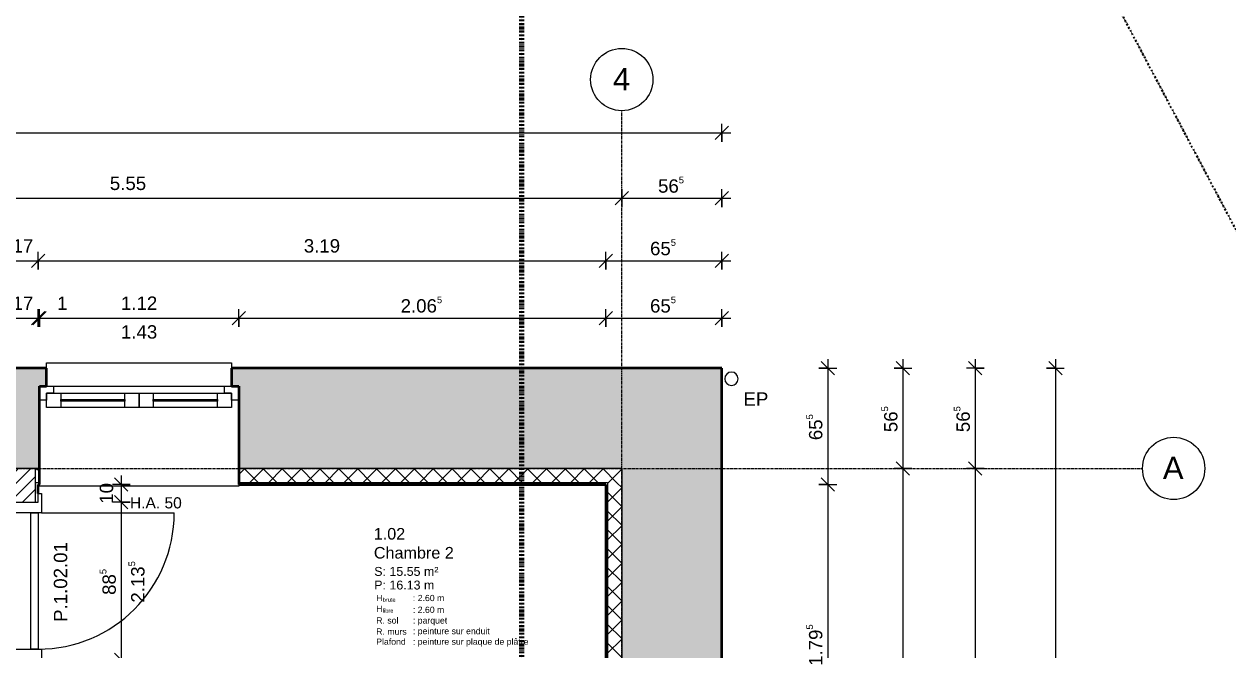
# Model space of a CAD drawing. Header units: millimetres. Extents: x -83 to 30397, y 298 to 25043.
# Drawn here: x 16899 to 23664, y 15423 to 18938 of the extents above; entities that cross this region are included whole.
import ezdxf

# ---------------------------------------------------------------- set-up
doc = ezdxf.new("R2010")
doc.units = ezdxf.units.MM
for name, pattern in [('Dash dot', [21, 10, -5, 1, -5]), ('Double dash', [55, 20, -5, 10, -5, 10, -5]), ('Grid Line', [22.225, 12.7, -3.175, 3.175, -3.175])]:
    doc.linetypes.add(name, pattern=pattern)
for name, color, linetype, lineweight in [('A-ANNO-DIMS', 211, 'Continuous', 9), ('A-ANNO-DIMS-50', 211, 'Continuous', 9), ('A-AREA-IDEN', 2, 'Continuous', 9), ('A-DETL', 90, 'Continuous', 9), ('A-DOOR', 31, 'Continuous', 9), ('A-DOOR-FRAM', 31, 'Continuous', 18), ('A-DOOR-IDEN', 31, 'Continuous', 18), ('A-GLAZ', 151, 'Continuous', 9), ('A-GLAZ-IDEN', 152, 'Continuous', 18), ('A-WALL', 113, 'Continuous', 9), ('A-WALL-PATT', 111, 'Continuous', 35), ('C-PROP-LINE', 91, 'Double dash', 25), ('G-ANNO-SYMB', 111, 'Continuous', 9), ('G-ANNO-TEXT', 231, 'Continuous', 9), ('S-GRID', 1, 'Continuous', 9), ('S-GRID-IDEN', 1, 'Continuous', 9)]:
    doc.layers.add(name, color=color, linetype=linetype, lineweight=lineweight)
doc.styles.add('Arial', font='arial.ttf', dxfattribs={"height": 50})
doc.styles.add('Arial_2', font='arial.ttf', dxfattribs={"height": 0.7})
doc.styles.add('Arial_3', font='arial.ttf', dxfattribs={"height": 0.454924})
doc.styles.add('Arial_4', font='arial.ttf', dxfattribs={"height": 65})
doc.styles.add('Arial_5', font='arial.ttf', dxfattribs={"height": 35})
doc.styles.add('Arial_6', font='arial.ttf', dxfattribs={"height": 62.5})
doc.styles.add('Arial_7', font='arial.ttf', dxfattribs={"height": 75})
doc.styles.add('Arial_8', font='arial.ttf', dxfattribs={"height": 125})
doc.dimstyles.new('ANNOTATION_1_5MM_BLACK', dxfattribs={"dimscale": 304.8, "dimtxt": 76.519455, "dimasz": 0.246063, "dimexe": 0.164042, "dimexo": 0.0625, "dimgap": 0.065617, "dimtad": 1, "dimdec": 1, "dimlfac": 0.1, "dimrnd": 0.5, "dimdsep": 46, "dimtxsty": 'Arial_7', "dimblk1": 'OBLIQUE', "dimblk2": 'OBLIQUE', "dimsah": 1, "dimcen": 0.09, "dimdle": 0.164042, "dimazin": 0, "dimtfac": 1, "dimtdec": 4, "dimtix": 1, "dimtmove": 0, "dimatfit": 3, "dimfxl": 0.164042, "dimfxlon": 1, "dimtvp": 1, "dimtolj": 1, "dimtzin": 0, "dimarcsym": 2})
doc.dimstyles.new('ANNOTATION_1_5MM_BLACK_1', dxfattribs={"dimscale": 304.8, "dimtxt": 76.519455, "dimasz": 0.246063, "dimexe": 0.164042, "dimexo": 0.0625, "dimgap": 0.065617, "dimtad": 1, "dimlfac": 0.001, "dimrnd": 0.005, "dimzin": 0, "dimdsep": 46, "dimtxsty": 'Arial_7', "dimblk1": 'OBLIQUE', "dimblk2": 'OBLIQUE', "dimsah": 1, "dimcen": 0.09, "dimdle": 0.164042, "dimazin": 0, "dimtfac": 1, "dimtdec": 4, "dimtix": 1, "dimtmove": 0, "dimatfit": 3, "dimfxl": 0.164042, "dimfxlon": 1, "dimtvp": 1, "dimtolj": 1, "dimtzin": 0, "dimarcsym": 2})
doc.dimstyles.new('ANNOTATION_1_5MM_BLACK_2', dxfattribs={"dimscale": 304.8, "dimtxt": 76.519455, "dimasz": 0.246063, "dimexe": 0.164042, "dimexo": 0.0625, "dimgap": 0.065617, "dimtad": 1, "dimdec": 1, "dimlfac": 0.1, "dimrnd": 0.5, "dimdsep": 46, "dimtxsty": 'Arial_7', "dimblk1": 'OBLIQUE', "dimblk2": 'OBLIQUE', "dimsah": 1, "dimcen": 0.09, "dimdle": 0.164042, "dimazin": 0, "dimtfac": 1, "dimtdec": 4, "dimtix": 1, "dimtmove": 2, "dimatfit": 3, "dimfxl": 0.164042, "dimfxlon": 1, "dimtvp": 1, "dimtolj": 1, "dimtzin": 0, "dimarcsym": 2})
pattern_1 = [(45, (0, 0), (-53.033, 53.033), []), (135, (0, 0), (-53.033, -53.033), [])]

# ---------------------------------------------------------------- blocks, each defined once
blk = doc.blocks.new('WIN_DOUBLE OPEN__SYM - 112 x 143-685718-N_F_ E_1')
at = {"layer": 'A-GLAZ'}
for p, q in [((-560, 326.5), (-560, 336.5)), ((-560, 336.5), (560, 336.5)), ((560, 336.5), (560, 326.5)), ((-440, -106.5), (-80, -106.5)), ((80, -106.5), (440, -106.5)), ((-80, -186.5), (-440, -186.5)), ((440, -186.5), (80, -186.5)), ((480, -226.5), (-480, -226.5)), ((-520, -357.5), (-520, -326.5)), ((520, -326.5), (520, -357.5)), ((520, -357.5), (-520, -357.5))]:
    blk.add_line(p, q, dxfattribs=at)
at = {"layer": 'A-GLAZ', "lineweight": 18}
for p, q in [((-520, -106.5), (-440, -106.5)), ((-520, -186.5), (-520, -106.5)), ((-440, -106.5), (-440, -186.5)), ((-80, -106.5), (0, -106.5)), ((-80, -186.5), (-80, -106.5)), ((0, -106.5), (80, -106.5)), ((0, -186.5), (0, -106.5)), ((0, -106.5), (0, -186.5)), ((80, -106.5), (80, -186.5)), ((440, -106.5), (520, -106.5)), ((440, -186.5), (440, -106.5)), ((520, -106.5), (520, -186.5)), ((-560, -146.5), (-520, -146.5)), ((-520, -146.5), (-520, -186.5)), ((-440, -186.5), (-520, -186.5)), ((-520, -186.5), (-480, -186.5)), ((-480, -186.5), (-480, -226.5)), ((-440, -141.5), (-80, -141.5)), ((-440, -151.5), (-440, -141.5)), ((-80, -151.5), (-440, -151.5)), ((-80, -141.5), (-80, -151.5)), ((0, -186.5), (-80, -186.5)), ((80, -186.5), (0, -186.5)), ((80, -141.5), (440, -141.5)), ((80, -151.5), (80, -141.5)), ((440, -151.5), (80, -151.5)), ((440, -141.5), (440, -151.5)), ((520, -186.5), (440, -186.5)), ((480, -186.5), (520, -186.5)), ((480, -226.5), (480, -186.5)), ((520, -146.5), (560, -146.5)), ((520, -186.5), (520, -146.5)), ((-480, -226.5), (-520, -226.5)), ((520, -226.5), (480, -226.5))]:
    blk.add_line(p, q, dxfattribs=at)
blk = doc.blocks.new('DOOR_SIMPLE _U-CASING - 885 x 2135-733353-N_F_ E_1')
at = {"layer": 'A-DOOR'}
for p, q in [((-382.5, 85), (382.5, 85)), ((382.5, -105), (382.5, -850))]:
    blk.add_line(p, q, dxfattribs=at)
at = {"layer": 'A-DOOR', "lineweight": 18}
for p, q in [((-382.5, -45), (382.5, -45)), ((-382.5, -85), (-382.5, -45)), ((382.5, -45), (382.5, -85)), ((382.5, -85), (-382.5, -85))]:
    blk.add_line(p, q, dxfattribs=at)
at = {"layer": 'A-DOOR'}
blk.add_arc((382.5, -85), 765, 180, 270, dxfattribs=at)
at = {"layer": 'A-DOOR-FRAM'}
for p, q in [((-492.5, 105), (-382.5, 105)), ((-492.5, 85), (-492.5, 105)), ((-442.5, 85), (-492.5, 85)), ((-442.5, -85), (-442.5, 85)), ((-382.5, 105), (-382.5, -105)), ((382.5, 105), (492.5, 105)), ((382.5, -105), (382.5, 105)), ((442.5, 85), (442.5, -85)), ((492.5, 85), (442.5, 85)), ((492.5, 105), (492.5, 85)), ((-492.5, -85), (-442.5, -85)), ((-492.5, -105), (-492.5, -85)), ((-382.5, -105), (-492.5, -105)), ((492.5, -105), (382.5, -105)), ((442.5, -85), (492.5, -85)), ((492.5, -85), (492.5, -105))]:
    blk.add_line(p, q, dxfattribs=at)
blk = doc.blocks.new('Family - ___-602283-N_F_ E_1')
at = {"layer": 'C-PROP-LINE', "color": 1, "linetype": 'Dash dot'}
blk.add_line((21766.1, 21446.4), (29883.4, 6134.5), dxfattribs=at)
blk = doc.blocks.new('ROOM_TAG_Small - ROOM_TAG_FR-570998-N_F_ E_1')
at = {"layer": 'A-AREA-IDEN', "insert": (-8.33, -5.48), "char_height": 0.7, "width": 0.8819, "attachment_point": 1, "style": 'Arial_2', "bg_fill": 3, "box_fill_scale": 1.25, "bg_fill_color": 256, "bg_fill_true_color": 13158600, "bg_fill_transparency": 0}
blk.add_mtext('H', dxfattribs=at)
at = {"layer": 'A-AREA-IDEN', "insert": (-7.6, -5.8), "char_height": 0.455, "width": 2.0042, "attachment_point": 1, "style": 'Arial_3', "bg_fill": 3, "box_fill_scale": 1.25, "bg_fill_color": 256, "bg_fill_true_color": 13158600, "bg_fill_transparency": 0}
blk.add_mtext('brute', dxfattribs=at)
at = {"layer": 'A-AREA-IDEN', "insert": (-8.33, -6.7), "char_height": 0.7, "width": 0.8819, "attachment_point": 1, "style": 'Arial_2', "bg_fill": 3, "box_fill_scale": 1.25, "bg_fill_color": 256, "bg_fill_true_color": 13158600, "bg_fill_transparency": 0}
blk.add_mtext('H', dxfattribs=at)
at = {"layer": 'A-AREA-IDEN', "insert": (-7.6, -7.02), "char_height": 0.455, "width": 1.6034, "attachment_point": 1, "style": 'Arial_3', "bg_fill": 3, "box_fill_scale": 1.25, "bg_fill_color": 256, "bg_fill_true_color": 13158600, "bg_fill_transparency": 0}
blk.add_mtext('libre', dxfattribs=at)
at = {"layer": 'A-AREA-IDEN', "insert": (-8.33, -8), "char_height": 0.7, "width": 3.1266, "attachment_point": 1, "style": 'Arial_2', "bg_fill": 3, "box_fill_scale": 1.25, "bg_fill_color": 256, "bg_fill_true_color": 13158600, "bg_fill_transparency": 0}
blk.add_mtext('R. sol', dxfattribs=at)
at = {"layer": 'A-AREA-IDEN', "insert": (-8.33, -9.25), "char_height": 0.7, "width": 4.2489, "attachment_point": 1, "style": 'Arial_2', "bg_fill": 3, "box_fill_scale": 1.25, "bg_fill_color": 256, "bg_fill_true_color": 13158600, "bg_fill_transparency": 0}
blk.add_mtext('R. murs', dxfattribs=at)
at = {"layer": 'A-AREA-IDEN', "insert": (-8.33, -10.38), "char_height": 0.7, "width": 4.2489, "attachment_point": 1, "style": 'Arial_2', "bg_fill": 3, "box_fill_scale": 1.25, "bg_fill_color": 256, "bg_fill_true_color": 13158600, "bg_fill_transparency": 0}
blk.add_mtext('Plafond', dxfattribs=at)
blk = doc.blocks.new('DIMBLOCK15-N_F_ E_1')
at = {"layer": 'A-ANNO-DIMS-50'}
for p, q in [((21415.4, 17055.5), (21415.4, 16352.5)), ((21365.4, 17005.5), (21465.4, 17005.5)), ((21415.4, 17005.5), (21365.4, 17005.5)), ((21415.4, 17005.5), (21377.9, 17043)), ((21415.4, 17005.5), (21452.9, 16968)), ((21415.4, 16352.5), (21377.9, 16390)), ((21365.4, 16352.5), (21465.4, 16352.5)), ((21415.4, 16352.5), (21365.4, 16352.5)), ((21415.4, 16352.5), (21452.9, 16315))]:
    blk.add_line(p, q, dxfattribs=at)
at = {"layer": 'A-ANNO-DIMS-50', "color": 0, "insert": (21294.5, 16601.3), "char_height": 75, "width": 186.397, "attachment_point": 1, "rotation": 90, "line_spacing_factor": 0.941778, "style": 'Arial_7'}
blk.add_mtext('65\\A2\\H0.5x;\\S5^  ;\\H2x;', dxfattribs=at)
blk = doc.blocks.new('_Oblique')
at = {"color": 0, "linetype": 'ByBlock', "lineweight": -2}
blk.add_line((-0.5, -0.5), (0.5, 0.5), dxfattribs=at)
blk = doc.blocks.new('DIMBLOCK16-N_F_ E_1')
at = {"layer": 'A-ANNO-DIMS-50'}
for p, q in [((21415.4, 16352.5), (21377.9, 16390)), ((21365.4, 16352.5), (21465.4, 16352.5)), ((21415.4, 16352.5), (21365.4, 16352.5)), ((21415.4, 16352.5), (21415.4, 14557.5)), ((21415.4, 16352.5), (21452.9, 16315)), ((21365.4, 14557.5), (21465.4, 14557.5)), ((21415.4, 14557.5), (21365.4, 14557.5)), ((21415.4, 14557.5), (21377.9, 14595)), ((21415.4, 14557.5), (21452.9, 14520))]:
    blk.add_line(p, q, dxfattribs=at)
at = {"layer": 'A-ANNO-DIMS-50', "color": 0, "insert": (21294.5, 15333.7), "char_height": 75, "width": 291.073, "attachment_point": 1, "rotation": 90, "line_spacing_factor": 0.941778, "style": 'Arial_7'}
blk.add_mtext('1.79\\A2\\H0.5x;\\S5^  ;\\H2x;', dxfattribs=at)
blk = doc.blocks.new('DIMBLOCK34-N_F_ E_1')
at = {"layer": 'A-ANNO-DIMS-50'}
for p, q in [((16807.4, 17237.2), (16807.4, 17337.2)), ((16807.4, 17287.2), (16844.9, 17324.7)), ((16977.4, 17237.2), (16977.4, 17337.2)), ((16977.4, 17287.2), (17014.9, 17324.7)), ((16807.4, 17287.2), (16769.9, 17249.7)), ((16807.4, 17287.2), (16977.4, 17287.2)), ((16807.4, 17287.2), (16807.4, 17237.2)), ((16977.4, 17287.2), (16939.9, 17249.7)), ((16977.4, 17287.2), (16977.4, 17237.2))]:
    blk.add_line(p, q, dxfattribs=at)
at = {"layer": 'A-ANNO-DIMS-50', "color": 0, "insert": (16834.2, 17408.1), "char_height": 75, "width": 139.568, "attachment_point": 1, "line_spacing_factor": 0.941778, "style": 'Arial_7'}
blk.add_mtext('17', dxfattribs=at)
blk = doc.blocks.new('DIMBLOCK35-N_F_ E_1')
at = {"layer": 'A-ANNO-DIMS-50'}
for p, q in [((16977.4, 17237.2), (16977.4, 17337.2)), ((16977.4, 17287.2), (17014.9, 17324.7)), ((16984.9, 17237.2), (16984.9, 17337.2)), ((16984.9, 17287.2), (17022.4, 17324.7)), ((16977.4, 17287.2), (16939.9, 17249.7)), ((16984.9, 17287.2), (16947.4, 17249.7)), ((16977.4, 17287.2), (16984.9, 17287.2)), ((16977.4, 17287.2), (16977.4, 17237.2)), ((16984.9, 17287.2), (16984.9, 17237.2))]:
    blk.add_line(p, q, dxfattribs=at)
at = {"layer": 'A-ANNO-DIMS-50', "color": 0, "insert": (17084.2, 17408.1), "char_height": 75, "width": 69.784, "attachment_point": 1, "line_spacing_factor": 0.941778, "style": 'Arial_7'}
blk.add_mtext('1', dxfattribs=at)
blk = doc.blocks.new('DIMBLOCK36-N_F_ E_1')
at = {"layer": 'A-ANNO-DIMS-50'}
for p, q in [((16984.9, 17237.2), (16984.9, 17337.2)), ((16984.9, 17287.2), (17022.4, 17324.7)), ((18104.9, 17237.2), (18104.9, 17337.2)), ((18104.9, 17287.2), (18142.4, 17324.7)), ((16984.9, 17287.2), (16947.4, 17249.7)), ((16984.9, 17287.2), (18104.9, 17287.2)), ((16984.9, 17287.2), (16984.9, 17237.2)), ((18104.9, 17287.2), (18067.4, 17249.7)), ((18104.9, 17287.2), (18104.9, 17237.2))]:
    blk.add_line(p, q, dxfattribs=at)
at = {"layer": 'A-ANNO-DIMS-50', "color": 0, "char_height": 75, "width": 244.244, "attachment_point": 1, "line_spacing_factor": 0.941778, "style": 'Arial_7'}
for s, insert in [('1.12', (17443.1, 17408.1)), ('1.43', (17443.1, 17246.9))]:
    blk.add_mtext(s, dxfattribs=dict(at, insert=insert))
blk = doc.blocks.new('DIMBLOCK37-N_F_ E_1')
at = {"layer": 'A-ANNO-DIMS-50'}
for p, q in [((18104.9, 17237.2), (18104.9, 17337.2)), ((18104.9, 17287.2), (18142.4, 17324.7)), ((20167.4, 17237.2), (20167.4, 17337.2)), ((20167.4, 17287.2), (20204.9, 17324.7)), ((18104.9, 17287.2), (18067.4, 17249.7)), ((18104.9, 17287.2), (20167.4, 17287.2)), ((18104.9, 17287.2), (18104.9, 17237.2)), ((20167.4, 17287.2), (20129.9, 17249.7)), ((20167.4, 17287.2), (20167.4, 17237.2))]:
    blk.add_line(p, q, dxfattribs=at)
at = {"layer": 'A-ANNO-DIMS-50', "color": 0, "insert": (19014.8, 17408.1), "char_height": 75, "width": 291.073, "attachment_point": 1, "line_spacing_factor": 0.941778, "style": 'Arial_7'}
blk.add_mtext('2.06\\A2\\H0.5x;\\S5^  ;\\H2x;', dxfattribs=at)
blk = doc.blocks.new('DIMBLOCK38-N_F_ E_1')
at = {"layer": 'A-ANNO-DIMS-50'}
for p, q in [((20167.4, 17237.2), (20167.4, 17337.2)), ((20167.4, 17287.2), (20204.9, 17324.7)), ((20820.4, 17237.2), (20820.4, 17337.2)), ((20820.4, 17287.2), (20857.9, 17324.7)), ((20167.4, 17287.2), (20129.9, 17249.7)), ((20167.4, 17287.2), (20870.4, 17287.2)), ((20167.4, 17287.2), (20167.4, 17237.2)), ((20820.4, 17287.2), (20782.9, 17249.7)), ((20820.4, 17287.2), (20820.4, 17237.2))]:
    blk.add_line(p, q, dxfattribs=at)
at = {"layer": 'A-ANNO-DIMS-50', "color": 0, "insert": (20416.2, 17408.1), "char_height": 75, "width": 186.397, "attachment_point": 1, "line_spacing_factor": 0.941778, "style": 'Arial_7'}
blk.add_mtext('65\\A2\\H0.5x;\\S5^  ;\\H2x;', dxfattribs=at)
blk = doc.blocks.new('DIMBLOCK45-N_F_ E_1')
at = {"layer": 'A-ANNO-DIMS-50'}
for p, q in [((16807.4, 17559.3), (16807.4, 17659.3)), ((16977.4, 17559.3), (16977.4, 17659.3)), ((16807.4, 17609.3), (16769.9, 17571.8)), ((16807.4, 17609.3), (16844.9, 17646.8)), ((16807.4, 17609.3), (16977.4, 17609.3)), ((16807.4, 17609.3), (16807.4, 17559.3)), ((16977.4, 17609.3), (16939.9, 17571.8)), ((16977.4, 17609.3), (17014.9, 17646.8)), ((16977.4, 17609.3), (16977.4, 17559.3))]:
    blk.add_line(p, q, dxfattribs=at)
at = {"layer": 'A-ANNO-DIMS-50', "color": 0, "insert": (16834.2, 17730.2), "char_height": 75, "width": 139.568, "attachment_point": 1, "line_spacing_factor": 0.941778, "style": 'Arial_7'}
blk.add_mtext('17', dxfattribs=at)
blk = doc.blocks.new('DIMBLOCK46-N_F_ E_1')
at = {"layer": 'A-ANNO-DIMS-50'}
for p, q in [((16977.4, 17559.3), (16977.4, 17659.3)), ((20167.4, 17559.3), (20167.4, 17659.3)), ((16977.4, 17609.3), (16939.9, 17571.8)), ((16977.4, 17609.3), (17014.9, 17646.8)), ((16977.4, 17609.3), (20167.4, 17609.3)), ((16977.4, 17609.3), (16977.4, 17559.3)), ((20167.4, 17609.3), (20129.9, 17571.8)), ((20167.4, 17609.3), (20204.9, 17646.8)), ((20167.4, 17609.3), (20167.4, 17559.3))]:
    blk.add_line(p, q, dxfattribs=at)
at = {"layer": 'A-ANNO-DIMS-50', "color": 0, "insert": (18470.6, 17730.2), "char_height": 75, "width": 244.244, "attachment_point": 1, "line_spacing_factor": 0.941778, "style": 'Arial_7'}
blk.add_mtext('3.19', dxfattribs=at)
blk = doc.blocks.new('DIMBLOCK47-N_F_ E_1')
at = {"layer": 'A-ANNO-DIMS-50'}
for p, q in [((20167.4, 17559.3), (20167.4, 17659.3)), ((20820.4, 17559.3), (20820.4, 17659.3)), ((20167.4, 17609.3), (20129.9, 17571.8)), ((20167.4, 17609.3), (20204.9, 17646.8)), ((20167.4, 17609.3), (20870.4, 17609.3)), ((20167.4, 17609.3), (20167.4, 17559.3)), ((20820.4, 17609.3), (20782.9, 17571.8)), ((20820.4, 17609.3), (20857.9, 17646.8)), ((20820.4, 17609.3), (20820.4, 17559.3))]:
    blk.add_line(p, q, dxfattribs=at)
at = {"layer": 'A-ANNO-DIMS-50', "color": 0, "insert": (20416.2, 17730.2), "char_height": 75, "width": 186.397, "attachment_point": 1, "line_spacing_factor": 0.941778, "style": 'Arial_7'}
blk.add_mtext('65\\A2\\H0.5x;\\S5^  ;\\H2x;', dxfattribs=at)
blk = doc.blocks.new('DIMBLOCK48-N_F_ E_1')
at = {"layer": 'A-ANNO-DIMS-50'}
for p, q in [((21837.5, 17055.5), (21837.5, 16442.5)), ((21787.5, 17005.5), (21887.5, 17005.5)), ((21837.5, 17005.5), (21787.5, 17005.5)), ((21837.5, 17005.5), (21800, 17043)), ((21837.5, 17005.5), (21875, 16968)), ((21887.5, 16442.5), (21787.5, 16442.5)), ((21837.5, 16442.5), (21800, 16480)), ((21837.5, 16442.5), (21875, 16405)), ((21837.5, 16442.5), (21887.5, 16442.5))]:
    blk.add_line(p, q, dxfattribs=at)
at = {"layer": 'A-ANNO-DIMS-50', "color": 0, "insert": (21716.6, 16646.3), "char_height": 75, "width": 186.397, "attachment_point": 1, "rotation": 90, "line_spacing_factor": 0.941778, "style": 'Arial_7'}
blk.add_mtext('56\\A2\\H0.5x;\\S5^  ;\\H2x;', dxfattribs=at)
blk = doc.blocks.new('DIMBLOCK49-N_F_ E_1')
at = {"layer": 'A-ANNO-DIMS-50'}
for p, q in [((21887.5, 16442.5), (21787.5, 16442.5)), ((21837.5, 16442.5), (21800, 16480)), ((21837.5, 16442.5), (21837.5, 11462.5)), ((21837.5, 16442.5), (21875, 16405)), ((21837.5, 16442.5), (21887.5, 16442.5)), ((21787.5, 11462.5), (21887.5, 11462.5)), ((21837.5, 11462.5), (21787.5, 11462.5)), ((21837.5, 11462.5), (21800, 11500)), ((21837.5, 11462.5), (21875, 11425))]:
    blk.add_line(p, q, dxfattribs=at)
at = {"layer": 'A-ANNO-DIMS-50', "color": 0, "insert": (21716.6, 13850.7), "char_height": 75, "width": 244.244, "attachment_point": 1, "rotation": 90, "line_spacing_factor": 0.941778, "style": 'Arial_7'}
blk.add_mtext('4.98', dxfattribs=at)
blk = doc.blocks.new('DIMBLOCK60-N_F_ E_1')
at = {"layer": 'A-ANNO-DIMS-50'}
for p, q in [((5649.4, 18277.1), (5649.4, 18377.1)), ((5649.4, 18327.1), (5686.9, 18364.6)), ((20820.4, 18277.1), (20820.4, 18377.1)), ((20820.4, 18327.1), (20857.9, 18364.6)), ((5599.4, 18327.1), (20870.4, 18327.1)), ((5649.4, 18327.1), (5611.9, 18289.6)), ((5649.4, 18327.1), (5649.4, 18277.1)), ((20820.4, 18327.1), (20782.9, 18289.6)), ((20820.4, 18327.1), (20820.4, 18277.1))]:
    blk.add_line(p, q, dxfattribs=at)
at = {"layer": 'A-ANNO-DIMS-50', "color": 0, "insert": (13104, 18448), "char_height": 75, "width": 314.028, "attachment_point": 1, "line_spacing_factor": 0.941778, "style": 'Arial_7'}
blk.add_mtext('15.17', dxfattribs=at)
blk = doc.blocks.new('DIMBLOCK61-N_F_ E_1')
at = {"layer": 'A-ANNO-DIMS-50'}
for p, q in [((22694.3, 17055.5), (22694.3, 6084.5)), ((22644.3, 17005.5), (22744.3, 17005.5)), ((22694.3, 17005.5), (22644.3, 17005.5)), ((22694.3, 17005.5), (22656.8, 17043)), ((22694.3, 17005.5), (22731.8, 16968)), ((22694.3, 6134.5), (22656.8, 6172)), ((22744.3, 6134.5), (22644.3, 6134.5)), ((22694.3, 6134.5), (22731.8, 6097)), ((22694.3, 6134.5), (22744.3, 6134.5))]:
    blk.add_line(p, q, dxfattribs=at)
at = {"layer": 'A-ANNO-DIMS-50', "color": 0, "insert": (22573.4, 11439.2), "char_height": 75, "width": 314.028, "attachment_point": 1, "rotation": 90, "line_spacing_factor": 0.941778, "style": 'Arial_7'}
blk.add_mtext('10.87', dxfattribs=at)
blk = doc.blocks.new('Quadrillage - M_Grid Head - Circle_3_5-489728-N_F_ E_1')
at = {"layer": 'S-GRID-IDEN'}
blk.add_circle((0, 0), 3.5, dxfattribs=at)
blk = doc.blocks.new('DIMBLOCK111-N_F_ E_1')
at = {"layer": 'A-ANNO-DIMS-50'}
for p, q in [((17444.8, 16352.5), (17407.3, 16390)), ((17444.8, 16402.5), (17444.8, 16252.5)), ((17494.8, 16352.5), (17394.8, 16352.5)), ((17444.8, 16352.5), (17482.3, 16315)), ((17444.8, 16352.5), (17494.8, 16352.5)), ((17494.8, 16252.5), (17394.8, 16252.5)), ((17444.8, 16252.5), (17407.3, 16290)), ((17444.8, 16252.5), (17482.3, 16215)), ((17444.8, 16252.5), (17494.8, 16252.5))]:
    blk.add_line(p, q, dxfattribs=at)
at = {"layer": 'A-ANNO-DIMS-50', "color": 0, "insert": (17323.9, 16244.4), "char_height": 75, "width": 139.568, "attachment_point": 1, "rotation": 90, "line_spacing_factor": 0.941778, "style": 'Arial_7'}
blk.add_mtext('10', dxfattribs=at)
blk = doc.blocks.new('DIMBLOCK112-N_F_ E_1')
at = {"layer": 'A-ANNO-DIMS-50'}
for p, q in [((17494.8, 16252.5), (17394.8, 16252.5)), ((17444.8, 16252.5), (17407.3, 16290)), ((17444.8, 16252.5), (17444.8, 15367.5)), ((17444.8, 16252.5), (17482.3, 16215)), ((17444.8, 16252.5), (17494.8, 16252.5)), ((17494.8, 15367.5), (17394.8, 15367.5)), ((17444.8, 15367.5), (17407.3, 15405)), ((17444.8, 15367.5), (17482.3, 15330)), ((17444.8, 15367.5), (17494.8, 15367.5))]:
    blk.add_line(p, q, dxfattribs=at)
at = {"layer": 'A-ANNO-DIMS-50', "color": 0, "char_height": 75, "attachment_point": 1, "rotation": 90, "line_spacing_factor": 0.941778, "style": 'Arial_7'}
for s, insert, width in [('2.13\\A2\\H0.5x;\\S5^  ;\\H2x;', (17485.2, 15688.7), 291.073), ('88\\A2\\H0.5x;\\S5^  ;\\H2x;', (17323.9, 15732.3), 186.397)]:
    blk.add_mtext(s, dxfattribs=dict(at, insert=insert, width=width))
blk = doc.blocks.new('DIMBLOCK136-N_F_ E_1')
at = {"layer": 'A-ANNO-DIMS-50'}
for p, q in [((22244.1, 17055.5), (22244.1, 16442.5)), ((22294.1, 17005.5), (22194.1, 17005.5)), ((22244.1, 17005.5), (22206.6, 17043)), ((22244.1, 17005.5), (22281.6, 16968)), ((22244.1, 17005.5), (22294.1, 17005.5)), ((22294.1, 16442.5), (22194.1, 16442.5)), ((22244.1, 16442.5), (22206.6, 16480)), ((22244.1, 16442.5), (22281.6, 16405)), ((22244.1, 16442.5), (22294.1, 16442.5))]:
    blk.add_line(p, q, dxfattribs=at)
at = {"layer": 'A-ANNO-DIMS-50', "color": 0, "insert": (22123.2, 16646.3), "char_height": 75, "width": 186.397, "attachment_point": 1, "rotation": 90, "line_spacing_factor": 0.941778, "style": 'Arial_7'}
blk.add_mtext('56\\A2\\H0.5x;\\S5^  ;\\H2x;', dxfattribs=at)
blk = doc.blocks.new('DIMBLOCK137-N_F_ E_1')
at = {"layer": 'A-ANNO-DIMS-50'}
for p, q in [((22294.1, 16442.5), (22194.1, 16442.5)), ((22244.1, 16442.5), (22206.6, 16480)), ((22244.1, 16442.5), (22244.1, 11865)), ((22244.1, 16442.5), (22281.6, 16405)), ((22244.1, 16442.5), (22294.1, 16442.5)), ((22294.1, 11865), (22194.1, 11865)), ((22244.1, 11865), (22206.6, 11902.5)), ((22244.1, 11865), (22281.6, 11827.5)), ((22244.1, 11865), (22294.1, 11865))]:
    blk.add_line(p, q, dxfattribs=at)
at = {"layer": 'A-ANNO-DIMS-50', "color": 0, "insert": (22123.2, 14052), "char_height": 75, "width": 244.244, "attachment_point": 1, "rotation": 90, "line_spacing_factor": 0.941778, "style": 'Arial_7'}
blk.add_mtext('4.58', dxfattribs=at)
blk = doc.blocks.new('DIMBLOCK144-N_F_ E_1')
at = {"layer": 'A-ANNO-DIMS-50'}
for p, q in [((14707.4, 18010.3), (14707.4, 17910.3)), ((14707.4, 17960.3), (14707.4, 18010.3)), ((14707.4, 17960.3), (14744.9, 17997.8)), ((20257.4, 18010.3), (20257.4, 17910.3)), ((20257.4, 17960.3), (20257.4, 18010.3)), ((20257.4, 17960.3), (20294.9, 17997.8)), ((14707.4, 17960.3), (14669.9, 17922.8)), ((14707.4, 17960.3), (20257.4, 17960.3)), ((20257.4, 17960.3), (20219.9, 17922.8))]:
    blk.add_line(p, q, dxfattribs=at)
at = {"layer": 'A-ANNO-DIMS-50', "color": 0, "insert": (17380.6, 18081.2), "char_height": 75, "width": 244.244, "attachment_point": 1, "line_spacing_factor": 0.941778, "style": 'Arial_7'}
blk.add_mtext('5.55', dxfattribs=at)
blk = doc.blocks.new('DIMBLOCK145-N_F_ E_1')
at = {"layer": 'A-ANNO-DIMS-50'}
for p, q in [((20257.4, 18010.3), (20257.4, 17910.3)), ((20257.4, 17960.3), (20257.4, 18010.3)), ((20257.4, 17960.3), (20294.9, 17997.8)), ((20820.4, 17910.3), (20820.4, 18010.3)), ((20820.4, 17960.3), (20857.9, 17997.8)), ((20257.4, 17960.3), (20219.9, 17922.8)), ((20257.4, 17960.3), (20870.4, 17960.3)), ((20820.4, 17960.3), (20782.9, 17922.8)), ((20820.4, 17960.3), (20820.4, 17910.3))]:
    blk.add_line(p, q, dxfattribs=at)
at = {"layer": 'A-ANNO-DIMS-50', "color": 0, "insert": (20461.2, 18081.2), "char_height": 75, "width": 186.397, "attachment_point": 1, "line_spacing_factor": 0.941778, "style": 'Arial_7'}
blk.add_mtext('56\\A2\\H0.5x;\\S5^  ;\\H2x;', dxfattribs=at)

msp = doc.modelspace()

# ---------------------------------------------------------------- hatches: boundary and pattern name
at = {"layer": 'A-WALL-PATT'}
h = msp.add_hatch(color=256, dxfattribs=at)
h.paths.add_polyline_path([(20820.354, 16442.509), (20820.354, 17005.509), (18064.854, 17005.509), (18064.854, 16905.509), (18104.854, 16905.509), (18104.854, 16442.509), (20257.354, 16442.509)])
h.paths.add_polyline_path([(16962.354, 16442.509), (16984.854, 16442.509), (16984.854, 16905.509), (17024.854, 16905.509), (17024.854, 17005.509), (16322.354, 17005.509), (16322.354, 16905.509), (16362.354, 16905.509), (16362.354, 16442.509), (16945.44, 16442.509)])
h.paths.add_polyline_path([(15242.354, 16442.509), (15242.354, 16905.509), (15282.354, 16905.509), (15282.354, 17005.509), (12197.354, 17005.509), (12197.354, 16905.509), (12237.354, 16905.509), (12237.354, 16442.509), (12348.929, 16442.509)])
h.paths.add_polyline_path([(10897.354, 16442.509), (10897.354, 16905.509), (10937.354, 16905.509), (10937.354, 17005.509), (8407.354, 17005.509), (8407.354, 16905.509), (8447.354, 16905.509), (8447.354, 16442.509), (10510.325, 16442.509)])
h.paths.add_polyline_path([(7107.354, 16442.509), (7107.354, 16905.509), (7147.354, 16905.509), (7147.354, 17005.509), (5649.354, 17005.509), (5649.354, 16442.509), (6833.117, 16442.509)])
at = {"layer": 'A-WALL-PATT', "lineweight": 9}
h = msp.add_hatch(dxfattribs=at)
h.set_pattern_fill('FP1_1', color=256, style=0, pattern_type=2)
h.set_pattern_definition(pattern_1)
h.paths.add_polyline_path([(20177.354, 16362.509), (20257.354, 16362.509), (20257.354, 16442.509), (18104.854, 16442.509), (18104.854, 16362.509), (19703.346, 16362.509)])
h.paths.add_polyline_path([(16822.354, 16362.509), (16822.354, 16442.509), (16362.354, 16442.509), (16362.354, 16362.509)])
h.paths.add_polyline_path([(16962.354, 16362.509), (16984.854, 16362.509), (16984.854, 16442.509), (16962.354, 16442.509)])
h.paths.add_polyline_path([(15242.354, 16362.509), (15242.354, 16442.509), (12237.354, 16442.509), (12237.354, 16362.509), (12348.929, 16362.509)])
h.paths.add_polyline_path([(10897.354, 16362.509), (10897.354, 16442.509), (8447.354, 16442.509), (8447.354, 16362.509), (10510.325, 16362.509)])
h.paths.add_polyline_path([(7107.354, 16362.509), (7107.354, 16442.509), (6212.354, 16442.509), (6212.354, 16362.509), (6833.117, 16362.509)])
h = msp.add_hatch(dxfattribs=at)
h.set_pattern_fill('FP1_2', color=256, style=0, pattern_type=2)
h.set_pattern_definition([(45, (0, 0), (-35.35534, 35.35534), [])])
h.paths.add_polyline_path([(16822.354, 11462.509), (16962.354, 11462.509), (16962.354, 15367.509), (16822.354, 15367.509), (16822.354, 11477.509)])
h.paths.add_polyline_path([(16822.354, 16252.509), (16962.354, 16252.509), (16962.354, 16442.509), (16822.354, 16442.509), (16822.354, 16352.509)])
h = msp.add_hatch(color=256, dxfattribs=at)
h.paths.add_polyline_path([(20820.354, 6697.509), (20820.354, 7597.509), (20257.354, 7597.509), (20257.354, 6697.509)])
h.paths.add_polyline_path([(20257.354, 10597.509), (20820.354, 10597.509), (20820.354, 13537.509), (20720.354, 13537.509), (20720.354, 13497.509), (20257.354, 13497.509), (20257.354, 10947.509)])
h.paths.add_polyline_path([(20720.354, 14517.509), (20820.354, 14517.509), (20820.354, 16442.509), (20257.354, 16442.509), (20257.354, 14557.509), (20720.354, 14557.509)])
h = msp.add_hatch(dxfattribs=at)
h.set_pattern_fill('FP1_1', color=256, style=0, pattern_type=2)
h.set_pattern_definition(pattern_1)
h.paths.add_polyline_path([(20257.354, 6697.509), (20257.354, 7597.509), (20407.354, 7597.509), (20407.354, 7627.509), (20177.354, 7627.509), (20177.354, 6697.509)])
h.paths.add_polyline_path([(20407.354, 10567.509), (20407.354, 10597.509), (20257.354, 10597.509), (20257.354, 10947.509), (20177.354, 10947.509), (20177.354, 10567.509)])
h.paths.add_polyline_path([(20257.354, 11462.509), (20257.354, 13497.509), (20177.354, 13497.509), (20177.354, 11462.509)])
h.paths.add_polyline_path([(20177.354, 14557.509), (20257.354, 14557.509), (20257.354, 16362.509), (20177.354, 16362.509), (20177.354, 16195.053)])

# ---------------------------------------------------------------- linework, layer by layer
at = {"layer": 'A-DETL'}
for start, end in [(0, 180), (180, 0)]:
    msp.add_arc((20873.807, 16946.289), 37.5, start, end, dxfattribs=at)
at = {"layer": 'A-WALL', "lineweight": 35}
for p, q in [((17024.854, 17005.509), (16322.354, 17005.509)), ((17024.854, 16905.509), (17024.854, 17005.509)), ((20820.354, 17005.509), (18064.854, 17005.509)), ((18064.854, 17005.509), (18064.854, 16905.509)), ((20820.354, 14517.509), (20820.354, 17005.509)), ((16984.854, 16352.509), (16984.854, 16905.509)), ((16984.854, 16905.509), (17024.854, 16905.509)), ((18064.854, 16905.509), (18104.854, 16905.509)), ((18104.854, 16905.509), (18104.854, 16352.509)), ((16977.354, 16352.509), (16984.854, 16352.509)), ((16977.354, 16302.509), (16977.354, 16352.509)), ((18104.854, 16352.509), (20167.354, 16352.509)), ((20167.354, 16352.509), (20167.354, 14557.509))]:
    msp.add_line(p, q, dxfattribs=at)
at = {"layer": 'A-WALL'}
for p, q in [((16984.854, 16442.509), (16362.354, 16442.509)), ((16962.354, 16252.509), (16962.354, 16442.509)), ((20257.354, 16442.509), (18104.854, 16442.509)), ((20257.354, 16442.509), (20257.354, 14557.509)), ((16984.854, 16362.509), (16962.354, 16362.509)), ((20177.354, 16362.509), (18104.854, 16362.509)), ((20177.354, 16362.509), (20177.354, 14557.509))]:
    msp.add_line(p, q, dxfattribs=at)
at = {"layer": 'G-ANNO-SYMB', "linetype": 'Dash dot', "lineweight": 70}
msp.add_line((19693.8, 22933.184), (19693.8, 2129.591), dxfattribs=at)
at = {"layer": 'S-GRID', "linetype": 'Grid Line'}
for p, q in [((20257.354, 4601.222), (20257.354, 18451.704)), ((4291.211, 16442.509), (23183.885, 16442.509))]:
    msp.add_line(p, q, dxfattribs=at)

# ---------------------------------------------------------------- block references
at = {"layer": 'A-DOOR', "rotation": 90}
msp.add_blockref('DOOR_SIMPLE _U-CASING - 885 x 2135-733353-N_F_ E_1', (16892.354, 15810.009), dxfattribs=at)
at = {"layer": 'A-GLAZ', "rotation": 180}
msp.add_blockref('WIN_DOUBLE OPEN__SYM - 112 x 143-685718-N_F_ E_1', (17544.854, 16679.009), dxfattribs=at)
at = {"layer": 'C-PROP-LINE', "color": 1, "linetype": 'Dash dot'}
msp.add_blockref('Family - ___-602283-N_F_ E_1', (0, 0), dxfattribs=at)
at = {"layer": 'S-GRID-IDEN', "xscale": 49.99999999999998, "yscale": 49.99999999999998, "zscale": 49.99999999999998}
msp.add_blockref('Quadrillage - M_Grid Head - Circle_3_5-489728-N_F_ E_1', (20257.354, 18626.704), dxfattribs=at)
at = {"layer": 'S-GRID-IDEN', "xscale": 49.99999999999998, "yscale": 49.99999999999998, "zscale": 49.99999999999998, "rotation": 269.9999999999994}
msp.add_blockref('Quadrillage - M_Grid Head - Circle_3_5-489728-N_F_ E_1', (23358.885, 16442.509), dxfattribs=at)

# ---------------------------------------------------------------- texts
at = {"layer": 'A-AREA-IDEN', "attachment_point": 1}
for s, insert, char_height, width, style in [('1.02', (18863.676, 16108.091), 65, 212.44719, 'Arial_4'), ('Chambre 2', (18864.253, 16001.457), 65, 537.13062, 'Arial_4'), ('S: 15.55 m²', (18866.207, 15889.259), 50, 436.91969, 'Arial')]:
    msp.add_mtext(s, dxfattribs=dict(at, insert=insert, char_height=char_height, width=width, style=style))
at = {"layer": 'A-DOOR-IDEN', "lineweight": 9, "insert": (17065.827, 15580.571), "char_height": 75, "width": 553.16437, "attachment_point": 1, "rotation": 90, "style": 'Arial_7'}
msp.add_mtext('P.1.02.01', dxfattribs=at)
at = {"layer": 'A-GLAZ-IDEN', "lineweight": 9, "insert": (17493.779, 16280.66), "char_height": 62.5, "width": 364.76781, "attachment_point": 1, "style": 'Arial_6'}
msp.add_mtext('H.A. 50', dxfattribs=at)
at = {"layer": 'G-ANNO-TEXT', "color": 7, "insert": (20941.484, 16870.094), "char_height": 75, "width": 168.35438, "attachment_point": 1, "style": 'Arial_7'}
msp.add_mtext('EP', dxfattribs=at)

# ---------------------------------------------------------------- dimensions: what is measured, and where the dimension line sits
at = {"layer": 'A-ANNO-DIMS'}
for base, p1, p2, dimstyle, override, picture, middle in [((20820.354, 18327.088), (5649.354, 18277.088), (20820.354, 18277.088), 'ANNOTATION_1_5MM_BLACK_1', {"dimpost": '<>', "dimfxl": 15171}, 'DIMBLOCK60-N_F_ E_1', (13234.854, 18385.381)), ((20257.354, 17960.279), (14707.354, 18010.279), (20257.354, 18010.279), 'ANNOTATION_1_5MM_BLACK_1', {"dimpost": '<>', "dimfxl": 5550}, 'DIMBLOCK144-N_F_ E_1', (17482.354, 18018.419)), ((16977.354, 17609.308), (16807.354, 17559.308), (16977.354, 17559.308), 'ANNOTATION_1_5MM_BLACK', {"dimpost": '<>', "dimfxl": 170}, 'DIMBLOCK45-N_F_ E_1', (16892.354, 17666.962)), ((20167.354, 17609.308), (16977.354, 17559.308), (20167.354, 17559.308), 'ANNOTATION_1_5MM_BLACK_1', {"dimpost": '<>', "dimfxl": 3190}, 'DIMBLOCK46-N_F_ E_1', (18572.354, 17667.627)), ((16977.354, 17287.241), (16807.354, 17237.241), (16977.354, 17237.241), 'ANNOTATION_1_5MM_BLACK', {"dimpost": '<>', "dimfxl": 170}, 'DIMBLOCK34-N_F_ E_1', (16892.354, 17344.894))]:
    dim = msp.add_linear_dim(base=base, p1=p1, p2=p2, dimstyle=dimstyle, override=override, dxfattribs=at)
    dim.commit()
    dim.dimension.update_dxf_attribs({"geometry": picture, "text_midpoint": middle})
for base, p1, p2, text, dimstyle, override, picture, middle in [((20820.354, 17960.279), (20257.354, 18010.279), (20820.354, 17910.279), '\\A1;56\\Q;{\\A1;{\\H0.5x;\\S5^ ;}}', 'ANNOTATION_1_5MM_BLACK', {"dimpost": '<>', "dimfxl": 571.812032}, 'DIMBLOCK145-N_F_ E_1', (20538.854, 18018.572)), ((20820.354, 17609.308), (20167.354, 17559.308), (20820.354, 17559.308), '\\A1;65\\Q;{\\A1;{\\H0.5x;\\S5^ ;}}', 'ANNOTATION_1_5MM_BLACK', {"dimpost": '<>', "dimfxl": 653}, 'DIMBLOCK47-N_F_ E_1', (20493.854, 17667.601)), ((18104.854, 17287.241), (16984.854, 17237.241), (18104.854, 17237.241), '<>\\X1.43', 'ANNOTATION_1_5MM_BLACK_1', {"dimpost": '<>', "dimfxl": 1120}, 'DIMBLOCK36-N_F_ E_1', (17544.854, 17287.241)), ((20167.354, 17287.241), (18104.854, 17237.241), (20167.354, 17237.241), '\\A1;2.06\\Q;{\\A1;{\\H0.5x;\\S5^ ;}}', 'ANNOTATION_1_5MM_BLACK_1', {"dimpost": '<>', "dimfxl": 2062.5}, 'DIMBLOCK37-N_F_ E_1', (19136.104, 17345.534)), ((20820.354, 17287.241), (20167.354, 17237.241), (20820.354, 17237.241), '\\A1;65\\Q;{\\A1;{\\H0.5x;\\S5^ ;}}', 'ANNOTATION_1_5MM_BLACK', {"dimpost": '<>', "dimfxl": 653}, 'DIMBLOCK38-N_F_ E_1', (20493.854, 17345.534))]:
    dim = msp.add_linear_dim(base=base, p1=p1, p2=p2, text=text, dimstyle=dimstyle, override=override, dxfattribs=at)
    dim.commit()
    dim.dimension.update_dxf_attribs({"geometry": picture, "text_midpoint": middle})
dim = msp.add_linear_dim(base=(16984.853742581, 17287.240795233), p1=(16977.353742582, 17237.240795233), p2=(16984.853742581, 17237.240795233), dimstyle='ANNOTATION_1_5MM_BLACK_2', override={"dimpost": '<>', "dimfxl": 7.5}, dxfattribs=at)
dim.commit()
dim.dimension.update_dxf_attribs({"geometry": 'DIMBLOCK35-N_F_ E_1', "text_midpoint": (17119.064678787, 17358.139687694), "dimtype": 160})
for base, p1, p2, text, dimstyle, override, picture, middle in [((21415.37, 16352.509), (21365.37, 17005.509), (21365.37, 16352.509), '\\A1;65\\Q;{\\A1;{\\H0.5x;\\S5^ ;}}', 'ANNOTATION_1_5MM_BLACK', {"dimpost": '<>', "dimfxl": 653}, 'DIMBLOCK15-N_F_ E_1', (21357.077, 16679.009)), ((21837.547, 16442.509), (21787.547, 17005.509), (21887.547, 16442.509), '\\A1;56\\Q;{\\A1;{\\H0.5x;\\S5^ ;}}', 'ANNOTATION_1_5MM_BLACK', {"dimpost": '<>', "dimfxl": 571.812032}, 'DIMBLOCK48-N_F_ E_1', (21779.255, 16724.009)), ((22244.115, 16442.509), (22294.115, 17005.509), (22294.115, 16442.509), '\\A1;56\\Q;{\\A1;{\\H0.5x;\\S5^ ;}}', 'ANNOTATION_1_5MM_BLACK', {"dimpost": '<>', "dimfxl": 563}, 'DIMBLOCK136-N_F_ E_1', (22185.822, 16724.009)), ((21415.37, 14557.509), (21365.37, 16352.509), (21365.37, 14557.509), '\\A1;1.79\\Q;{\\A1;{\\H0.5x;\\S5^ ;}}', 'ANNOTATION_1_5MM_BLACK_1', {"dimpost": '<>', "dimfxl": 1795}, 'DIMBLOCK16-N_F_ E_1', (21357.077, 15455.009)), ((17444.811, 15367.509), (17494.811, 16252.509), (17494.811, 15367.509), '\\A1;88\\Q;{\\A1;{\\H0.5x;\\S5^ ;}}\\X\\A1;2.13\\Q;{\\A1;{\\H0.5x;\\S5^ ;}}', 'ANNOTATION_1_5MM_BLACK', {"dimpost": '<>', "dimfxl": 885}, 'DIMBLOCK112-N_F_ E_1', (17444.811, 15810.009))]:
    dim = msp.add_linear_dim(base=base, p1=p1, p2=p2, angle=90, text=text, dimstyle=dimstyle, override=override, dxfattribs=at)
    dim.commit()
    dim.dimension.update_dxf_attribs({"geometry": picture, "text_midpoint": middle})
for base, p1, p2, dimstyle, override, picture, middle in [((22694.266, 6134.509), (22644.266, 17005.509), (22744.266, 6134.509), 'ANNOTATION_1_5MM_BLACK_1', {"dimpost": '<>', "dimfxl": 10871.45993}, 'DIMBLOCK61-N_F_ E_1', (22635.973, 11570.009)), ((21837.547, 11462.509), (21887.547, 16442.509), (21787.547, 11462.509), 'ANNOTATION_1_5MM_BLACK_1', {"dimpost": '<>', "dimfxl": 4981.003915}, 'DIMBLOCK49-N_F_ E_1', (21779.255, 13952.509)), ((22244.115, 11865.009), (22294.115, 16442.509), (22294.115, 11865.009), 'ANNOTATION_1_5MM_BLACK_1', {"dimpost": '<>', "dimfxl": 4577.5}, 'DIMBLOCK137-N_F_ E_1', (22185.822, 14153.759)), ((17444.811, 16252.509), (17494.811, 16352.509), (17494.811, 16252.509), 'ANNOTATION_1_5MM_BLACK', {"dimpost": '<>', "dimfxl": 100}, 'DIMBLOCK111-N_F_ E_1', (17386.518, 16302.509))]:
    dim = msp.add_linear_dim(base=base, p1=p1, p2=p2, angle=90, dimstyle=dimstyle, override=override, dxfattribs=at)
    dim.commit()
    dim.dimension.update_dxf_attribs({"geometry": picture, "text_midpoint": middle})

# ---------------------------------------------------------------- next in the draw order: block references
at = {"layer": 'A-AREA-IDEN', "xscale": 49.99999999999998, "yscale": 49.99999999999998, "zscale": 49.99999999999998}
msp.add_blockref('ROOM_TAG_Small - ROOM_TAG_FR-570998-N_F_ E_1', (19294.055, 16006.284), dxfattribs=at)

# ---------------------------------------------------------------- next in the draw order: texts
at = {"layer": 'S-GRID-IDEN', "char_height": 125, "attachment_point": 1, "style": 'Arial_8', "bg_fill": 3, "box_fill_scale": 1.25, "bg_fill_color": 256, "bg_fill_true_color": 13158600, "bg_fill_transparency": 0}
for s, insert, width in [('4', (20207.543, 18690.914), 116.24469), ('A', (23298.095, 16508.07), 140.29531)]:
    msp.add_mtext(s, dxfattribs=dict(at, insert=insert, width=width))

# ---------------------------------------------------------------- next in the draw order: texts
at = {"layer": 'A-AREA-IDEN', "attachment_point": 1}
for s, insert, char_height, width, style in [('P: 16.13 m', (18866.207, 15812.672), 50, 408.86062, 'Arial'), (': 2.60 m', (19083.482, 15732.41), 35, 224.4725, 'Arial_5'), (': 2.60 m', (19083.519, 15666.21), 35, 224.4725, 'Arial_5'), (': parquet', (19083.519, 15606.207), 35, 244.51469, 'Arial_5'), (': peinture sur enduit', (19083.519, 15546.501), 35, 541.13906, 'Arial_5'), (': peinture sur plaque de plâtre', (19083.519, 15487.319), 35, 821.72969, 'Arial_5')]:
    msp.add_mtext(s, dxfattribs=dict(at, insert=insert, char_height=char_height, width=width, style=style))

doc.saveas('drawing.dxf')
